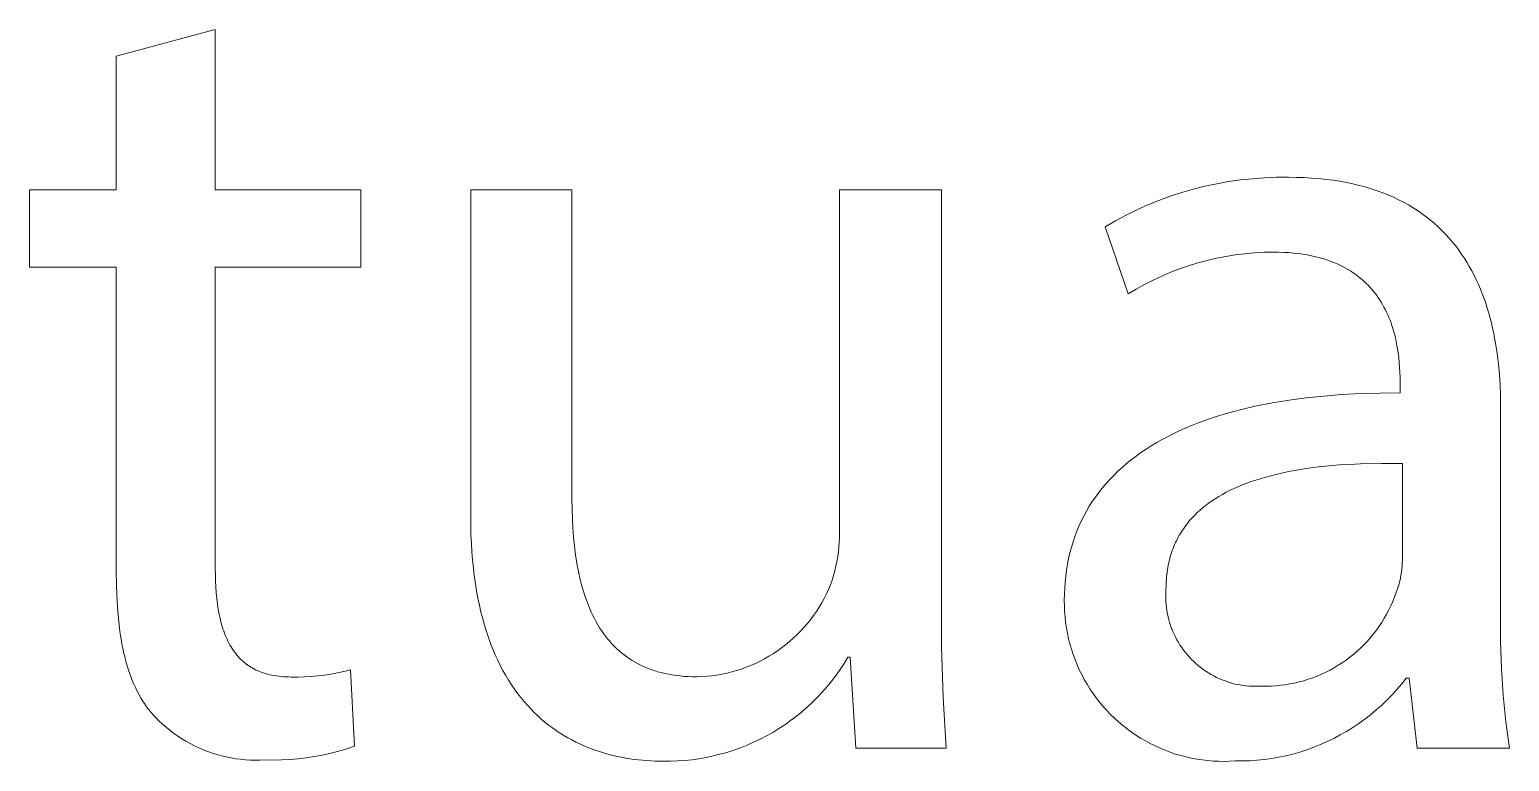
# Model space of a CAD drawing. Header units: millimetres. Extents: x 0 to 3480, y 0 to 2432.
# Drawn here: x 3143.72 to 3188.42, y 57.92 to 80.02 of the extents above; entities that cross this region are included whole.
import ezdxf

# ---------------------------------------------------------------- set-up
doc = ezdxf.new("R2010")
doc.units = ezdxf.units.MM
doc.header["$MEASUREMENT"] = 0
doc.layers.add('Domyślny', color=7, linetype='Continuous', true_color=0x000000)

msp = doc.modelspace()

# ---------------------------------------------------------------- linework, layer by layer
at = {"layer": 'Domyślny', "color": 18, "lineweight": 15, "true_color": 0x000000}
for p, q in [((3146.338, 79.218), (3149.328, 80.018)), ((3149.328, 80.018), (3149.328, 75.174)), ((3146.338, 75.174), (3146.338, 79.218)), ((3180.653, 75.516), (3181.015, 75.543)), ((3181.015, 75.543), (3181.378, 75.557)), ((3181.378, 75.557), (3181.742, 75.558)), ((3181.742, 75.558), (3181.98, 75.556)), ((3181.98, 75.556), (3182.213, 75.548)), ((3182.213, 75.548), (3182.44, 75.535)), ((3143.718, 72.844), (3143.718, 75.174)), ((3143.718, 75.174), (3146.338, 75.174)), ((3149.328, 75.174), (3153.72, 75.174)), ((3153.72, 75.174), (3153.72, 72.844)), ((3157.042, 65.305), (3157.042, 75.179)), ((3157.042, 75.179), (3160.101, 75.179)), ((3160.101, 75.179), (3160.101, 65.838)), ((3168.179, 64.83), (3168.179, 75.179)), ((3168.179, 75.179), (3171.262, 75.179)), ((3171.262, 75.179), (3171.262, 62.906)), ((3178.173, 74.984), (3178.518, 75.096)), ((3178.518, 75.096), (3178.867, 75.197)), ((3178.867, 75.197), (3179.22, 75.286)), ((3179.22, 75.286), (3179.575, 75.362)), ((3179.575, 75.362), (3179.932, 75.426)), ((3179.932, 75.426), (3180.292, 75.477)), ((3180.292, 75.477), (3180.653, 75.516)), ((3182.44, 75.535), (3182.662, 75.518)), ((3182.662, 75.518), (3182.878, 75.496)), ((3182.878, 75.496), (3183.089, 75.468)), ((3183.089, 75.468), (3183.294, 75.437)), ((3183.294, 75.437), (3183.494, 75.4)), ((3183.494, 75.4), (3183.689, 75.359)), ((3183.689, 75.359), (3183.879, 75.314)), ((3183.879, 75.314), (3184.064, 75.265)), ((3184.064, 75.265), (3184.244, 75.211)), ((3184.244, 75.211), (3184.419, 75.153)), ((3184.419, 75.153), (3184.589, 75.091)), ((3177.163, 74.575), (3177.495, 74.723)), ((3177.495, 74.723), (3177.832, 74.859)), ((3177.832, 74.859), (3178.173, 74.984)), ((3184.589, 75.091), (3184.754, 75.025)), ((3184.754, 75.025), (3184.914, 74.955)), ((3184.914, 74.955), (3185.069, 74.881)), ((3185.069, 74.881), (3185.22, 74.804)), ((3185.22, 74.804), (3185.366, 74.723)), ((3185.366, 74.723), (3185.508, 74.638)), ((3176.202, 74.063), (3176.516, 74.245)), ((3176.516, 74.245), (3176.837, 74.415)), ((3176.837, 74.415), (3177.163, 74.575)), ((3185.508, 74.638), (3185.645, 74.55)), ((3185.645, 74.55), (3185.778, 74.458)), ((3185.778, 74.458), (3185.907, 74.363)), ((3185.907, 74.363), (3186.031, 74.265)), ((3186.031, 74.265), (3186.151, 74.164)), ((3176.897, 72.035), (3176.202, 74.063)), ((3186.151, 74.164), (3186.266, 74.059)), ((3186.266, 74.059), (3186.378, 73.952)), ((3186.378, 73.952), (3186.485, 73.842)), ((3186.485, 73.842), (3186.589, 73.729)), ((3186.589, 73.729), (3186.688, 73.613)), ((3186.688, 73.613), (3186.784, 73.495)), ((3186.784, 73.495), (3186.876, 73.374)), ((3186.876, 73.374), (3186.964, 73.25)), ((3178.729, 72.886), (3178.456, 72.792)), ((3179.006, 72.971), (3178.729, 72.886)), ((3179.285, 73.046), (3179.006, 72.971)), ((3179.567, 73.112), (3179.285, 73.046)), ((3179.851, 73.168), (3179.567, 73.112)), ((3180.136, 73.213), (3179.851, 73.168)), ((3180.423, 73.25), (3180.136, 73.213)), ((3180.712, 73.276), (3180.423, 73.25)), ((3181, 73.292), (3180.712, 73.276)), ((3181.29, 73.298), (3181, 73.292)), ((3181.449, 73.297), (3181.29, 73.298)), ((3181.603, 73.291), (3181.449, 73.297)), ((3181.754, 73.282), (3181.603, 73.291)), ((3181.9, 73.27), (3181.754, 73.282)), ((3182.042, 73.254), (3181.9, 73.27)), ((3182.179, 73.235), (3182.042, 73.254)), ((3182.313, 73.213), (3182.179, 73.235)), ((3182.442, 73.188), (3182.313, 73.213)), ((3182.568, 73.159), (3182.442, 73.188)), ((3182.689, 73.128), (3182.568, 73.159)), ((3182.807, 73.094), (3182.689, 73.128)), ((3182.921, 73.057), (3182.807, 73.094)), ((3183.031, 73.018), (3182.921, 73.057)), ((3183.137, 72.975), (3183.031, 73.018)), ((3183.24, 72.931), (3183.137, 72.975)), ((3183.339, 72.884), (3183.24, 72.931)), ((3183.435, 72.834), (3183.339, 72.884)), ((3186.964, 73.25), (3187.048, 73.124)), ((3187.048, 73.124), (3187.129, 72.996)), ((3187.129, 72.996), (3187.206, 72.866)), ((3187.206, 72.866), (3187.279, 72.733)), ((3146.338, 72.844), (3143.718, 72.844)), ((3146.338, 63.642), (3146.338, 72.844)), ((3153.72, 72.844), (3149.328, 72.844)), ((3149.328, 72.844), (3149.328, 63.746)), ((3177.657, 72.454), (3177.399, 72.323)), ((3177.919, 72.576), (3177.657, 72.454)), ((3178.186, 72.689), (3177.919, 72.576)), ((3178.456, 72.792), (3178.186, 72.689)), ((3183.527, 72.782), (3183.435, 72.834)), ((3183.616, 72.729), (3183.527, 72.782)), ((3183.702, 72.673), (3183.616, 72.729)), ((3183.784, 72.615), (3183.702, 72.673)), ((3183.863, 72.555), (3183.784, 72.615)), ((3183.939, 72.493), (3183.863, 72.555)), ((3184.012, 72.429), (3183.939, 72.493)), ((3184.082, 72.364), (3184.012, 72.429)), ((3187.279, 72.733), (3187.35, 72.599)), ((3187.35, 72.599), (3187.416, 72.462)), ((3187.416, 72.462), (3187.48, 72.324)), ((3177.145, 72.183), (3176.897, 72.035)), ((3177.399, 72.323), (3177.145, 72.183)), ((3184.149, 72.297), (3184.082, 72.364)), ((3184.213, 72.229), (3184.149, 72.297)), ((3184.275, 72.159), (3184.213, 72.229)), ((3184.333, 72.088), (3184.275, 72.159)), ((3184.389, 72.015), (3184.333, 72.088)), ((3184.442, 71.942), (3184.389, 72.015)), ((3187.48, 72.324), (3187.54, 72.183)), ((3187.54, 72.183), (3187.596, 72.041)), ((3187.596, 72.041), (3187.65, 71.898)), ((3184.493, 71.867), (3184.442, 71.942)), ((3184.541, 71.791), (3184.493, 71.867)), ((3184.586, 71.715), (3184.541, 71.791)), ((3184.629, 71.637), (3184.586, 71.715)), ((3184.67, 71.559), (3184.629, 71.637)), ((3184.709, 71.48), (3184.67, 71.559)), ((3187.65, 71.898), (3187.701, 71.753)), ((3187.701, 71.753), (3187.748, 71.606)), ((3187.748, 71.606), (3187.793, 71.458)), ((3184.745, 71.4), (3184.709, 71.48)), ((3184.779, 71.32), (3184.745, 71.4)), ((3184.812, 71.24), (3184.779, 71.32)), ((3184.842, 71.159), (3184.812, 71.24)), ((3184.87, 71.078), (3184.842, 71.159)), ((3184.896, 70.996), (3184.87, 71.078)), ((3187.793, 71.458), (3187.834, 71.308)), ((3187.834, 71.308), (3187.873, 71.158)), ((3187.873, 71.158), (3187.909, 71.006)), ((3184.92, 70.915), (3184.896, 70.996)), ((3184.943, 70.833), (3184.92, 70.915)), ((3184.964, 70.752), (3184.943, 70.833)), ((3184.983, 70.671), (3184.964, 70.752)), ((3185.001, 70.59), (3184.983, 70.671)), ((3187.909, 71.006), (3187.942, 70.853)), ((3187.942, 70.853), (3187.972, 70.7)), ((3187.972, 70.7), (3188, 70.545)), ((3185.031, 70.429), (3185.001, 70.59)), ((3185.056, 70.27), (3185.031, 70.429)), ((3185.076, 70.113), (3185.056, 70.27)), ((3188, 70.545), (3188.048, 70.233)), ((3188.048, 70.233), (3188.086, 69.919)), ((3185.091, 69.96), (3185.076, 70.113)), ((3185.102, 69.81), (3185.091, 69.96)), ((3185.109, 69.666), (3185.102, 69.81)), ((3188.086, 69.919), (3188.115, 69.603)), ((3185.113, 69.526), (3185.109, 69.666)), ((3185.114, 69.393), (3185.113, 69.526)), ((3185.114, 69.045), (3185.114, 69.393)), ((3188.115, 69.603), (3188.135, 69.286)), ((3188.135, 69.286), (3188.147, 68.968)), ((3181.76, 68.828), (3182.275, 68.897)), ((3182.275, 68.897), (3182.808, 68.952)), ((3182.808, 68.952), (3183.359, 68.995)), ((3183.359, 68.995), (3183.927, 69.025)), ((3183.927, 69.025), (3184.512, 69.042)), ((3184.512, 69.042), (3185.114, 69.045)), ((3188.147, 68.968), (3188.151, 68.651)), ((3179.661, 68.361), (3179.876, 68.426)), ((3179.876, 68.426), (3180.096, 68.487)), ((3180.096, 68.487), (3180.32, 68.545)), ((3180.32, 68.545), (3180.782, 68.652)), ((3180.782, 68.652), (3181.262, 68.746)), ((3181.262, 68.746), (3181.76, 68.828)), ((3188.151, 68.651), (3188.151, 62.346)), ((3178.467, 67.909), (3178.655, 67.992)), ((3178.655, 67.992), (3178.847, 68.072)), ((3178.847, 68.072), (3179.043, 68.149)), ((3179.043, 68.149), (3179.244, 68.223)), ((3179.244, 68.223), (3179.45, 68.293)), ((3179.45, 68.293), (3179.661, 68.361)), ((3177.601, 67.449), (3177.765, 67.547)), ((3177.765, 67.547), (3177.933, 67.642)), ((3177.933, 67.642), (3178.107, 67.734)), ((3178.107, 67.734), (3178.285, 67.823)), ((3178.285, 67.823), (3178.467, 67.909)), ((3176.994, 67.026), (3177.139, 67.136)), ((3177.139, 67.136), (3177.288, 67.243)), ((3177.288, 67.243), (3177.442, 67.347)), ((3177.442, 67.347), (3177.601, 67.449)), ((3176.464, 66.556), (3176.59, 66.678)), ((3176.59, 66.678), (3176.72, 66.797)), ((3176.72, 66.797), (3176.854, 66.913)), ((3176.854, 66.913), (3176.994, 67.026)), ((3181.453, 66.606), (3181.167, 66.535)), ((3181.745, 66.668), (3181.453, 66.606)), ((3182.044, 66.723), (3181.745, 66.668)), ((3182.347, 66.77), (3182.044, 66.723)), ((3182.655, 66.809), (3182.347, 66.77)), ((3182.967, 66.842), (3182.655, 66.809)), ((3183.281, 66.869), (3182.967, 66.842)), ((3183.598, 66.889), (3183.281, 66.869)), ((3183.915, 66.904), (3183.598, 66.889)), ((3184.552, 66.917), (3183.915, 66.904)), ((3185.184, 66.912), (3184.552, 66.917)), ((3185.184, 63.992), (3185.184, 66.912)), ((3176.013, 66.039), (3176.119, 66.172)), ((3176.119, 66.172), (3176.229, 66.303)), ((3176.229, 66.303), (3176.344, 66.431)), ((3176.344, 66.431), (3176.464, 66.556)), ((3180.107, 66.162), (3179.985, 66.104)), ((3180.231, 66.217), (3180.107, 66.162)), ((3180.358, 66.269), (3180.231, 66.217)), ((3180.487, 66.319), (3180.358, 66.269)), ((3180.619, 66.367), (3180.487, 66.319)), ((3180.753, 66.412), (3180.619, 66.367)), ((3180.889, 66.456), (3180.753, 66.412)), ((3181.027, 66.496), (3180.889, 66.456)), ((3181.167, 66.535), (3181.027, 66.496)), ((3160.101, 65.838), (3160.104, 65.541)), ((3175.727, 65.621), (3175.818, 65.763)), ((3175.818, 65.763), (3175.913, 65.902)), ((3175.913, 65.902), (3176.013, 66.039)), ((3179.42, 65.776), (3179.316, 65.703)), ((3179.527, 65.847), (3179.42, 65.776)), ((3179.637, 65.916), (3179.527, 65.847)), ((3179.75, 65.981), (3179.637, 65.916)), ((3179.866, 66.044), (3179.75, 65.981)), ((3179.985, 66.104), (3179.866, 66.044)), ((3157.051, 64.764), (3157.042, 65.305)), ((3160.104, 65.541), (3160.113, 65.251)), ((3175.486, 65.177), (3175.561, 65.328)), ((3175.561, 65.328), (3175.642, 65.476)), ((3175.642, 65.476), (3175.727, 65.621)), ((3178.85, 65.29), (3178.808, 65.244)), ((3178.892, 65.334), (3178.85, 65.29)), ((3178.936, 65.378), (3178.892, 65.334)), ((3178.98, 65.422), (3178.936, 65.378)), ((3179.026, 65.464), (3178.98, 65.422)), ((3179.072, 65.506), (3179.026, 65.464)), ((3179.119, 65.546), (3179.072, 65.506)), ((3179.167, 65.587), (3179.119, 65.546)), ((3179.216, 65.626), (3179.167, 65.587)), ((3179.316, 65.703), (3179.216, 65.626)), ((3160.113, 65.251), (3160.128, 64.967)), ((3160.128, 64.967), (3160.149, 64.689)), ((3168.179, 64.684), (3168.179, 64.83)), ((3175.291, 64.708), (3175.351, 64.867)), ((3175.351, 64.867), (3175.416, 65.024)), ((3175.416, 65.024), (3175.486, 65.177)), ((3178.511, 64.852), (3178.478, 64.8)), ((3178.544, 64.904), (3178.511, 64.852)), ((3178.579, 64.955), (3178.544, 64.904)), ((3178.615, 65.005), (3178.579, 64.955)), ((3178.651, 65.055), (3178.615, 65.005)), ((3178.689, 65.103), (3178.651, 65.055)), ((3178.728, 65.151), (3178.689, 65.103)), ((3178.767, 65.198), (3178.728, 65.151)), ((3178.808, 65.244), (3178.767, 65.198)), ((3157.062, 64.503), (3157.051, 64.764)), ((3157.078, 64.248), (3157.062, 64.503)), ((3160.149, 64.689), (3160.176, 64.419)), ((3160.176, 64.419), (3160.21, 64.155)), ((3168.148, 64.247), (3168.163, 64.392)), ((3168.163, 64.392), (3168.173, 64.538)), ((3168.173, 64.538), (3168.179, 64.684)), ((3175.142, 64.214), (3175.186, 64.381)), ((3175.186, 64.381), (3175.236, 64.546)), ((3175.236, 64.546), (3175.291, 64.708)), ((3178.281, 64.408), (3178.258, 64.348)), ((3178.306, 64.466), (3178.281, 64.408)), ((3178.332, 64.524), (3178.306, 64.466)), ((3178.359, 64.581), (3178.332, 64.524)), ((3178.387, 64.637), (3178.359, 64.581)), ((3178.416, 64.692), (3178.387, 64.637)), ((3178.447, 64.746), (3178.416, 64.692)), ((3178.478, 64.8), (3178.447, 64.746)), ((3157.098, 64), (3157.078, 64.248)), ((3157.122, 63.757), (3157.098, 64)), ((3160.21, 64.155), (3160.25, 63.899)), ((3168.075, 63.815), (3168.104, 63.958)), ((3168.104, 63.958), (3168.128, 64.102)), ((3168.128, 64.102), (3168.148, 64.247)), ((3175.068, 63.87), (3175.102, 64.044)), ((3175.102, 64.044), (3175.142, 64.214)), ((3178.141, 63.973), (3178.126, 63.907)), ((3178.157, 64.038), (3178.141, 63.973)), ((3178.175, 64.102), (3178.157, 64.038)), ((3178.194, 64.165), (3178.175, 64.102)), ((3178.214, 64.227), (3178.194, 64.165)), ((3178.235, 64.288), (3178.214, 64.227)), ((3178.258, 64.348), (3178.235, 64.288)), ((3185.181, 63.901), (3185.184, 63.992)), ((3146.341, 63.276), (3146.338, 63.642)), ((3149.328, 63.746), (3149.33, 63.553)), ((3149.33, 63.553), (3149.335, 63.366)), ((3157.151, 63.521), (3157.122, 63.757)), ((3157.183, 63.291), (3157.151, 63.521)), ((3160.25, 63.899), (3160.297, 63.65)), ((3160.297, 63.65), (3160.351, 63.409)), ((3167.96, 63.392), (3168.003, 63.532)), ((3168.003, 63.532), (3168.041, 63.673)), ((3168.041, 63.673), (3168.075, 63.815)), ((3174.997, 63.335), (3175.016, 63.516)), ((3175.016, 63.516), (3175.039, 63.695)), ((3175.039, 63.695), (3175.068, 63.87)), ((3178.062, 63.494), (3178.055, 63.421)), ((3178.069, 63.565), (3178.062, 63.494)), ((3178.078, 63.635), (3178.069, 63.565)), ((3178.088, 63.705), (3178.078, 63.635)), ((3178.099, 63.773), (3178.088, 63.705)), ((3178.112, 63.841), (3178.099, 63.773)), ((3178.126, 63.907), (3178.112, 63.841)), ((3185.125, 63.453), (3185.142, 63.542)), ((3185.142, 63.542), (3185.156, 63.631)), ((3185.156, 63.631), (3185.167, 63.721)), ((3185.167, 63.721), (3185.176, 63.811)), ((3185.176, 63.811), (3185.181, 63.901)), ((3146.353, 62.921), (3146.341, 63.276)), ((3149.335, 63.366), (3149.344, 63.183)), ((3149.344, 63.183), (3149.357, 63.006)), ((3157.22, 63.067), (3157.183, 63.291)), ((3157.26, 62.848), (3157.22, 63.067)), ((3160.351, 63.409), (3160.381, 63.292)), ((3160.381, 63.292), (3160.413, 63.176)), ((3160.413, 63.176), (3160.446, 63.063)), ((3160.446, 63.063), (3160.481, 62.951)), ((3167.788, 62.974), (3167.853, 63.113)), ((3167.853, 63.113), (3167.913, 63.254)), ((3167.913, 63.254), (3167.96, 63.392)), ((3174.976, 62.964), (3174.984, 63.151)), ((3174.984, 63.151), (3174.997, 63.335)), ((3178.038, 63.03), (3178.036, 62.936)), ((3178.044, 63.123), (3178.038, 63.03)), ((3178.045, 63.199), (3178.044, 63.123)), ((3178.047, 63.274), (3178.045, 63.199)), ((3178.051, 63.348), (3178.047, 63.274)), ((3178.055, 63.421), (3178.051, 63.348)), ((3184.998, 63.018), (3185.029, 63.104)), ((3185.029, 63.104), (3185.057, 63.19)), ((3185.057, 63.19), (3185.083, 63.277)), ((3185.083, 63.277), (3185.105, 63.364)), ((3185.105, 63.364), (3185.125, 63.453)), ((3146.372, 62.578), (3146.353, 62.921)), ((3149.357, 63.006), (3149.373, 62.835)), ((3149.373, 62.835), (3149.394, 62.669)), ((3149.394, 62.669), (3149.418, 62.508)), ((3157.304, 62.636), (3157.26, 62.848)), ((3157.352, 62.429), (3157.304, 62.636)), ((3160.481, 62.951), (3160.518, 62.842)), ((3160.518, 62.842), (3160.557, 62.735)), ((3160.557, 62.735), (3160.598, 62.629)), ((3160.598, 62.629), (3160.64, 62.527)), ((3167.567, 62.573), (3167.645, 62.704)), ((3167.645, 62.704), (3167.719, 62.838)), ((3167.719, 62.838), (3167.788, 62.974)), ((3171.262, 62.906), (3171.266, 61.375)), ((3174.973, 62.775), (3174.976, 62.964)), ((3174.974, 62.609), (3174.973, 62.775)), ((3174.981, 62.444), (3174.974, 62.609)), ((3178.036, 62.936), (3178.036, 62.843)), ((3178.036, 62.843), (3178.04, 62.75)), ((3178.04, 62.75), (3178.047, 62.657)), ((3178.047, 62.657), (3178.057, 62.564)), ((3184.776, 62.49), (3184.838, 62.62)), ((3184.838, 62.62), (3184.896, 62.751)), ((3184.896, 62.751), (3184.95, 62.884)), ((3184.95, 62.884), (3184.998, 63.018)), ((3146.4, 62.247), (3146.372, 62.578)), ((3146.437, 61.927), (3146.4, 62.247)), ((3149.418, 62.508), (3149.447, 62.354)), ((3149.447, 62.354), (3149.463, 62.278)), ((3149.463, 62.278), (3149.48, 62.205)), ((3149.48, 62.205), (3149.498, 62.132)), ((3149.498, 62.132), (3149.517, 62.061)), ((3157.404, 62.228), (3157.352, 62.429)), ((3157.459, 62.032), (3157.404, 62.228)), ((3160.64, 62.527), (3160.685, 62.426)), ((3160.685, 62.426), (3160.731, 62.327)), ((3160.731, 62.327), (3160.78, 62.231)), ((3160.78, 62.231), (3160.83, 62.137)), ((3160.83, 62.137), (3160.883, 62.045)), ((3167.209, 62.077), (3167.305, 62.197)), ((3167.305, 62.197), (3167.396, 62.319)), ((3167.396, 62.319), (3167.484, 62.445)), ((3167.484, 62.445), (3167.567, 62.573)), ((3174.994, 62.279), (3174.981, 62.444)), ((3175.012, 62.114), (3174.994, 62.279)), ((3178.057, 62.564), (3178.07, 62.471)), ((3178.07, 62.471), (3178.086, 62.379)), ((3178.086, 62.379), (3178.106, 62.288)), ((3178.106, 62.288), (3178.128, 62.198)), ((3178.128, 62.198), (3178.154, 62.108)), ((3184.563, 62.117), (3184.638, 62.239)), ((3184.638, 62.239), (3184.709, 62.364)), ((3184.709, 62.364), (3184.776, 62.49)), ((3188.151, 62.346), (3188.152, 61.537)), ((3146.458, 61.772), (3146.437, 61.927)), ((3146.483, 61.62), (3146.458, 61.772)), ((3149.517, 62.061), (3149.537, 61.992)), ((3149.537, 61.992), (3149.559, 61.923)), ((3149.559, 61.923), (3149.581, 61.857)), ((3149.581, 61.857), (3149.605, 61.792)), ((3149.605, 61.792), (3149.629, 61.728)), ((3149.629, 61.728), (3149.655, 61.666)), ((3157.517, 61.842), (3157.459, 62.032)), ((3157.579, 61.658), (3157.517, 61.842)), ((3160.883, 62.045), (3160.937, 61.956)), ((3160.937, 61.956), (3160.994, 61.869)), ((3160.994, 61.869), (3161.053, 61.784)), ((3161.053, 61.784), (3161.113, 61.701)), ((3161.113, 61.701), (3161.176, 61.622)), ((3166.787, 61.635), (3166.898, 61.74)), ((3166.898, 61.74), (3167.006, 61.849)), ((3167.006, 61.849), (3167.109, 61.961)), ((3167.109, 61.961), (3167.209, 62.077)), ((3175.036, 61.95), (3175.012, 62.114)), ((3175.065, 61.787), (3175.036, 61.95)), ((3175.1, 61.625), (3175.065, 61.787)), ((3178.154, 62.108), (3178.183, 62.019)), ((3178.183, 62.019), (3178.215, 61.931)), ((3178.215, 61.931), (3178.249, 61.845)), ((3178.249, 61.845), (3178.287, 61.759)), ((3178.287, 61.759), (3178.328, 61.675)), ((3184.222, 61.657), (3184.313, 61.768)), ((3184.313, 61.768), (3184.401, 61.881)), ((3184.401, 61.881), (3184.484, 61.998)), ((3184.484, 61.998), (3184.563, 62.117)), ((3146.509, 61.47), (3146.483, 61.62)), ((3146.538, 61.324), (3146.509, 61.47)), ((3146.569, 61.181), (3146.538, 61.324)), ((3149.655, 61.666), (3149.683, 61.605)), ((3149.683, 61.605), (3149.711, 61.546)), ((3149.711, 61.546), (3149.74, 61.488)), ((3149.74, 61.488), (3149.771, 61.432)), ((3149.771, 61.432), (3149.803, 61.377)), ((3149.803, 61.377), (3149.836, 61.324)), ((3149.836, 61.324), (3149.871, 61.272)), ((3149.871, 61.272), (3149.906, 61.222)), ((3157.644, 61.479), (3157.579, 61.658)), ((3157.713, 61.305), (3157.644, 61.479)), ((3157.784, 61.137), (3157.713, 61.305)), ((3161.176, 61.622), (3161.241, 61.544)), ((3161.241, 61.544), (3161.308, 61.469)), ((3161.308, 61.469), (3161.377, 61.397)), ((3161.377, 61.397), (3161.449, 61.327)), ((3161.449, 61.327), (3161.523, 61.259)), ((3161.523, 61.259), (3161.598, 61.194)), ((3166.181, 61.171), (3166.308, 61.255)), ((3166.308, 61.255), (3166.433, 61.344)), ((3166.433, 61.344), (3166.554, 61.437)), ((3166.554, 61.437), (3166.672, 61.534)), ((3166.672, 61.534), (3166.787, 61.635)), ((3171.266, 61.375), (3171.312, 59.845)), ((3175.141, 61.465), (3175.1, 61.625)), ((3175.187, 61.305), (3175.141, 61.465)), ((3175.239, 61.148), (3175.187, 61.305)), ((3178.328, 61.675), (3178.371, 61.593)), ((3178.371, 61.593), (3178.418, 61.512)), ((3178.418, 61.512), (3178.467, 61.432)), ((3178.467, 61.432), (3178.519, 61.355)), ((3178.519, 61.355), (3178.573, 61.279)), ((3178.573, 61.279), (3178.63, 61.205)), ((3183.713, 61.155), (3183.821, 61.248)), ((3183.821, 61.248), (3183.927, 61.345)), ((3183.927, 61.345), (3184.029, 61.446)), ((3184.029, 61.446), (3184.127, 61.55)), ((3184.127, 61.55), (3184.222, 61.657)), ((3188.152, 61.537), (3188.179, 60.728)), ((3146.603, 61.041), (3146.569, 61.181)), ((3146.639, 60.905), (3146.603, 61.041)), ((3146.678, 60.771), (3146.639, 60.905)), ((3149.906, 61.222), (3149.943, 61.174)), ((3149.943, 61.174), (3149.982, 61.127)), ((3149.982, 61.127), (3150.021, 61.081)), ((3150.021, 61.081), (3150.062, 61.037)), ((3150.062, 61.037), (3150.104, 60.995)), ((3150.104, 60.995), (3150.148, 60.954)), ((3150.148, 60.954), (3150.17, 60.934)), ((3150.17, 60.934), (3150.193, 60.915)), ((3150.193, 60.915), (3150.216, 60.896)), ((3150.216, 60.896), (3150.239, 60.877)), ((3150.239, 60.877), (3150.262, 60.859)), ((3150.262, 60.859), (3150.286, 60.841)), ((3150.286, 60.841), (3150.311, 60.824)), ((3150.311, 60.824), (3150.335, 60.807)), ((3150.335, 60.807), (3150.36, 60.79)), ((3150.36, 60.79), (3150.386, 60.774)), ((3157.859, 60.974), (3157.784, 61.137)), ((3157.936, 60.816), (3157.859, 60.974)), ((3158.017, 60.663), (3157.936, 60.816)), ((3161.598, 61.194), (3161.676, 61.132)), ((3161.676, 61.132), (3161.757, 61.072)), ((3161.757, 61.072), (3161.839, 61.015)), ((3161.839, 61.015), (3161.924, 60.961)), ((3161.924, 60.961), (3162.012, 60.91)), ((3162.012, 60.91), (3162.101, 60.861)), ((3162.101, 60.861), (3162.193, 60.815)), ((3162.193, 60.815), (3162.287, 60.771)), ((3165.362, 60.76), (3165.504, 60.817)), ((3165.504, 60.817), (3165.644, 60.878)), ((3165.644, 60.878), (3165.782, 60.944)), ((3165.782, 60.944), (3165.918, 61.015)), ((3165.918, 61.015), (3166.051, 61.091)), ((3166.051, 61.091), (3166.181, 61.171)), ((3168.322, 60.879), (3168.203, 60.698)), ((3168.434, 61.063), (3168.322, 60.879)), ((3168.504, 61.063), (3168.434, 61.063)), ((3168.678, 58.316), (3168.504, 61.063)), ((3175.296, 60.992), (3175.239, 61.148)), ((3175.358, 60.839), (3175.296, 60.992)), ((3175.426, 60.688), (3175.358, 60.839)), ((3178.63, 61.205), (3178.69, 61.133)), ((3178.69, 61.133), (3178.752, 61.063)), ((3178.752, 61.063), (3178.816, 60.996)), ((3178.816, 60.996), (3178.883, 60.93)), ((3178.883, 60.93), (3178.951, 60.867)), ((3178.951, 60.867), (3179.022, 60.807)), ((3179.022, 60.807), (3179.095, 60.749)), ((3183.125, 60.746), (3183.248, 60.82)), ((3183.248, 60.82), (3183.369, 60.897)), ((3183.369, 60.897), (3183.486, 60.979)), ((3183.486, 60.979), (3183.601, 61.065)), ((3183.601, 61.065), (3183.713, 61.155)), ((3146.72, 60.641), (3146.678, 60.771)), ((3146.764, 60.514), (3146.72, 60.641)), ((3146.811, 60.39), (3146.764, 60.514)), ((3146.86, 60.27), (3146.811, 60.39)), ((3150.386, 60.774), (3150.411, 60.758)), ((3150.411, 60.758), (3150.437, 60.743)), ((3150.437, 60.743), (3150.491, 60.713)), ((3150.491, 60.713), (3150.545, 60.685)), ((3150.545, 60.685), (3150.601, 60.659)), ((3150.601, 60.659), (3150.659, 60.635)), ((3150.659, 60.635), (3150.718, 60.612)), ((3150.718, 60.612), (3150.778, 60.59)), ((3150.778, 60.59), (3150.84, 60.571)), ((3150.84, 60.571), (3150.903, 60.553)), ((3150.903, 60.553), (3150.968, 60.536)), ((3150.968, 60.536), (3151.035, 60.522)), ((3151.035, 60.522), (3151.103, 60.509)), ((3151.103, 60.509), (3151.172, 60.498)), ((3151.172, 60.498), (3151.243, 60.488)), ((3151.243, 60.488), (3151.316, 60.48)), ((3151.316, 60.48), (3151.39, 60.474)), ((3151.39, 60.474), (3151.466, 60.47)), ((3151.466, 60.47), (3151.543, 60.467)), ((3151.543, 60.467), (3151.623, 60.466)), ((3151.623, 60.466), (3151.823, 60.466)), ((3151.823, 60.466), (3152.023, 60.471)), ((3152.023, 60.471), (3152.224, 60.483)), ((3152.224, 60.483), (3152.423, 60.501)), ((3152.423, 60.501), (3152.622, 60.526)), ((3152.622, 60.526), (3152.82, 60.557)), ((3152.82, 60.557), (3153.017, 60.594)), ((3153.017, 60.594), (3153.213, 60.637)), ((3153.213, 60.637), (3153.407, 60.687)), ((3153.407, 60.687), (3153.535, 58.38)), ((3158.1, 60.515), (3158.017, 60.663)), ((3158.186, 60.372), (3158.1, 60.515)), ((3158.274, 60.234), (3158.186, 60.372)), ((3162.287, 60.771), (3162.384, 60.731)), ((3162.384, 60.731), (3162.483, 60.693)), ((3162.483, 60.693), (3162.585, 60.658)), ((3162.585, 60.658), (3162.689, 60.627)), ((3162.689, 60.627), (3162.795, 60.598)), ((3162.795, 60.598), (3162.904, 60.572)), ((3162.904, 60.572), (3163.016, 60.548)), ((3163.016, 60.548), (3163.13, 60.528)), ((3163.13, 60.528), (3163.246, 60.511)), ((3163.246, 60.511), (3163.365, 60.497)), ((3163.365, 60.497), (3163.487, 60.486)), ((3163.487, 60.486), (3163.612, 60.478)), ((3163.612, 60.478), (3163.738, 60.474)), ((3163.738, 60.474), (3163.868, 60.472)), ((3163.868, 60.472), (3164.021, 60.478)), ((3164.021, 60.478), (3164.173, 60.488)), ((3164.173, 60.488), (3164.326, 60.504)), ((3164.326, 60.504), (3164.477, 60.525)), ((3164.477, 60.525), (3164.628, 60.552)), ((3164.628, 60.552), (3164.777, 60.583)), ((3164.777, 60.583), (3164.926, 60.62)), ((3164.926, 60.62), (3165.073, 60.662)), ((3165.073, 60.662), (3165.218, 60.708)), ((3165.218, 60.708), (3165.362, 60.76)), ((3167.947, 60.349), (3167.811, 60.181)), ((3168.078, 60.521), (3167.947, 60.349)), ((3168.203, 60.698), (3168.078, 60.521)), ((3175.499, 60.539), (3175.426, 60.688)), ((3175.576, 60.393), (3175.499, 60.539)), ((3175.659, 60.249), (3175.576, 60.393)), ((3179.095, 60.749), (3179.17, 60.693)), ((3179.17, 60.693), (3179.247, 60.64)), ((3179.247, 60.64), (3179.326, 60.589)), ((3179.326, 60.589), (3179.406, 60.542)), ((3179.406, 60.542), (3179.488, 60.497)), ((3179.488, 60.497), (3179.571, 60.455)), ((3179.571, 60.455), (3179.656, 60.416)), ((3179.656, 60.416), (3179.742, 60.38)), ((3179.742, 60.38), (3179.829, 60.346)), ((3179.829, 60.346), (3179.917, 60.316)), ((3182.066, 60.317), (3182.204, 60.355)), ((3182.204, 60.355), (3182.341, 60.397)), ((3182.341, 60.397), (3182.477, 60.444)), ((3182.477, 60.444), (3182.61, 60.495)), ((3182.61, 60.495), (3182.742, 60.551)), ((3182.742, 60.551), (3182.872, 60.612)), ((3182.872, 60.612), (3183, 60.677)), ((3183, 60.677), (3183.125, 60.746)), ((3185.3, 60.434), (3185.163, 60.26)), ((3185.392, 60.434), (3185.3, 60.434)), ((3185.636, 58.313), (3185.392, 60.434)), ((3188.179, 60.728), (3188.232, 59.921)), ((3146.913, 60.152), (3146.86, 60.27)), ((3146.968, 60.038), (3146.913, 60.152)), ((3147.027, 59.928), (3146.968, 60.038)), ((3147.088, 59.821), (3147.027, 59.928)), ((3158.365, 60.1), (3158.274, 60.234)), ((3158.459, 59.972), (3158.365, 60.1)), ((3158.555, 59.848), (3158.459, 59.972)), ((3167.668, 60.018), (3167.521, 59.86)), ((3167.811, 60.181), (3167.668, 60.018)), ((3175.747, 60.109), (3175.659, 60.249)), ((3175.84, 59.971), (3175.747, 60.109)), ((3175.937, 59.837), (3175.84, 59.971)), ((3179.917, 60.316), (3180.007, 60.289)), ((3180.007, 60.289), (3180.097, 60.265)), ((3180.097, 60.265), (3180.188, 60.244)), ((3180.188, 60.244), (3180.279, 60.226)), ((3180.279, 60.226), (3180.372, 60.211)), ((3180.372, 60.211), (3180.464, 60.2)), ((3180.464, 60.2), (3180.557, 60.192)), ((3180.557, 60.192), (3180.65, 60.187)), ((3180.65, 60.187), (3180.744, 60.185)), ((3180.744, 60.185), (3180.837, 60.186)), ((3180.837, 60.186), (3180.93, 60.191)), ((3180.93, 60.191), (3181.074, 60.189)), ((3181.074, 60.189), (3181.217, 60.193)), ((3181.217, 60.193), (3181.36, 60.201)), ((3181.36, 60.201), (3181.502, 60.215)), ((3181.502, 60.215), (3181.645, 60.233)), ((3181.645, 60.233), (3181.786, 60.256)), ((3181.786, 60.256), (3181.927, 60.284)), ((3181.927, 60.284), (3182.066, 60.317)), ((3184.872, 59.928), (3184.719, 59.77)), ((3185.021, 60.092), (3184.872, 59.928)), ((3185.163, 60.26), (3185.021, 60.092)), ((3188.232, 59.921), (3188.312, 59.115)), ((3147.12, 59.768), (3147.088, 59.821)), ((3147.152, 59.717), (3147.12, 59.768)), ((3147.185, 59.666), (3147.152, 59.717)), ((3147.219, 59.616), (3147.185, 59.666)), ((3147.254, 59.568), (3147.219, 59.616)), ((3147.29, 59.519), (3147.254, 59.568)), ((3147.326, 59.472), (3147.29, 59.519)), ((3147.363, 59.426), (3147.326, 59.472)), ((3158.653, 59.728), (3158.555, 59.848)), ((3158.753, 59.613), (3158.653, 59.728)), ((3158.855, 59.503), (3158.753, 59.613)), ((3158.96, 59.397), (3158.855, 59.503)), ((3167.21, 59.56), (3167.047, 59.418)), ((3167.368, 59.708), (3167.21, 59.56)), ((3167.521, 59.86), (3167.368, 59.708)), ((3171.312, 59.845), (3171.401, 58.316)), ((3176.039, 59.706), (3175.937, 59.837)), ((3176.145, 59.579), (3176.039, 59.706)), ((3176.255, 59.456), (3176.145, 59.579)), ((3176.37, 59.336), (3176.255, 59.456)), ((3184.395, 59.47), (3184.225, 59.328)), ((3184.559, 59.617), (3184.395, 59.47)), ((3184.719, 59.77), (3184.559, 59.617)), ((3147.401, 59.381), (3147.363, 59.426)), ((3147.44, 59.336), (3147.401, 59.381)), ((3147.479, 59.292), (3147.44, 59.336)), ((3147.52, 59.249), (3147.479, 59.292)), ((3147.623, 59.146), (3147.52, 59.249)), ((3147.73, 59.046), (3147.623, 59.146)), ((3147.84, 58.95), (3147.73, 59.046)), ((3159.066, 59.296), (3158.96, 59.397)), ((3159.174, 59.198), (3159.066, 59.296)), ((3159.284, 59.105), (3159.174, 59.198)), ((3159.396, 59.016), (3159.284, 59.105)), ((3159.509, 58.931), (3159.396, 59.016)), ((3166.53, 59.026), (3166.349, 58.907)), ((3166.707, 59.151), (3166.53, 59.026)), ((3166.879, 59.281), (3166.707, 59.151)), ((3167.047, 59.418), (3166.879, 59.281)), ((3176.489, 59.221), (3176.37, 59.336)), ((3176.611, 59.11), (3176.489, 59.221)), ((3176.738, 59.003), (3176.611, 59.11)), ((3176.868, 58.9), (3176.738, 59.003)), ((3183.872, 59.064), (3183.688, 58.941)), ((3184.051, 59.193), (3183.872, 59.064)), ((3184.225, 59.328), (3184.051, 59.193)), ((3188.312, 59.115), (3188.417, 58.313)), ((3147.954, 58.857), (3147.84, 58.95)), ((3148.07, 58.769), (3147.954, 58.857)), ((3148.19, 58.685), (3148.07, 58.769)), ((3148.312, 58.604), (3148.19, 58.685)), ((3148.437, 58.529), (3148.312, 58.604)), ((3159.624, 58.85), (3159.509, 58.931)), ((3159.74, 58.773), (3159.624, 58.85)), ((3159.858, 58.7), (3159.74, 58.773)), ((3159.977, 58.63), (3159.858, 58.7)), ((3160.096, 58.565), (3159.977, 58.63)), ((3160.217, 58.503), (3160.096, 58.565)), ((3165.784, 58.589), (3165.589, 58.496)), ((3165.976, 58.688), (3165.784, 58.589)), ((3166.165, 58.795), (3165.976, 58.688)), ((3166.349, 58.907), (3166.165, 58.795)), ((3177.001, 58.802), (3176.868, 58.9)), ((3177.138, 58.709), (3177.001, 58.802)), ((3177.278, 58.62), (3177.138, 58.709)), ((3177.421, 58.536), (3177.278, 58.62)), ((3183.114, 58.611), (3182.915, 58.515)), ((3183.309, 58.715), (3183.114, 58.611)), ((3183.501, 58.824), (3183.309, 58.715)), ((3183.688, 58.941), (3183.501, 58.824)), ((3148.565, 58.457), (3148.437, 58.529)), ((3148.695, 58.39), (3148.565, 58.457)), ((3148.827, 58.328), (3148.695, 58.39)), ((3148.962, 58.27), (3148.827, 58.328)), ((3149.098, 58.217), (3148.962, 58.27)), ((3149.236, 58.169), (3149.098, 58.217)), ((3149.376, 58.125), (3149.236, 58.169)), ((3149.517, 58.086), (3149.376, 58.125)), ((3152.569, 58.109), (3152.323, 58.062)), ((3152.814, 58.164), (3152.569, 58.109)), ((3153.057, 58.228), (3152.814, 58.164)), ((3153.297, 58.3), (3153.057, 58.228)), ((3153.535, 58.38), (3153.297, 58.3)), ((3160.34, 58.444), (3160.217, 58.503)), ((3160.462, 58.389), (3160.34, 58.444)), ((3160.586, 58.338), (3160.462, 58.389)), ((3160.711, 58.29), (3160.586, 58.338)), ((3160.836, 58.245), (3160.711, 58.29)), ((3160.962, 58.203), (3160.836, 58.245)), ((3161.088, 58.165), (3160.962, 58.203)), ((3161.215, 58.129), (3161.088, 58.165)), ((3161.342, 58.097), (3161.215, 58.129)), ((3164.572, 58.132), (3164.362, 58.081)), ((3164.78, 58.191), (3164.572, 58.132)), ((3164.986, 58.257), (3164.78, 58.191)), ((3165.19, 58.33), (3164.986, 58.257)), ((3165.391, 58.409), (3165.19, 58.33)), ((3165.589, 58.496), (3165.391, 58.409)), ((3171.401, 58.316), (3168.678, 58.316)), ((3177.567, 58.457), (3177.421, 58.536)), ((3177.715, 58.384), (3177.567, 58.457)), ((3177.866, 58.315), (3177.715, 58.384)), ((3178.019, 58.252), (3177.866, 58.315)), ((3178.174, 58.194), (3178.019, 58.252)), ((3178.331, 58.141), (3178.174, 58.194)), ((3178.49, 58.094), (3178.331, 58.141)), ((3181.878, 58.141), (3181.664, 58.088)), ((3182.091, 58.201), (3181.878, 58.141)), ((3182.301, 58.269), (3182.091, 58.201)), ((3182.509, 58.344), (3182.301, 58.269)), ((3182.714, 58.426), (3182.509, 58.344)), ((3182.915, 58.515), (3182.714, 58.426)), ((3188.417, 58.313), (3185.636, 58.313)), ((3149.659, 58.053), (3149.517, 58.086)), ((3149.803, 58.024), (3149.659, 58.053)), ((3149.947, 58), (3149.803, 58.024)), ((3150.092, 57.981), (3149.947, 58)), ((3150.238, 57.967), (3150.092, 57.981)), ((3150.384, 57.959), (3150.238, 57.967)), ((3150.53, 57.955), (3150.384, 57.959)), ((3150.677, 57.957), (3150.53, 57.955)), ((3150.823, 57.963), (3150.677, 57.957)), ((3151.074, 57.958), (3150.823, 57.963)), ((3151.325, 57.961), (3151.074, 57.958)), ((3151.575, 57.974), (3151.325, 57.961)), ((3151.825, 57.994), (3151.575, 57.974)), ((3152.075, 58.024), (3151.825, 57.994)), ((3152.323, 58.062), (3152.075, 58.024)), ((3161.469, 58.068), (3161.342, 58.097)), ((3161.596, 58.042), (3161.469, 58.068)), ((3161.724, 58.018), (3161.596, 58.042)), ((3161.851, 57.997), (3161.724, 58.018)), ((3161.978, 57.979), (3161.851, 57.997)), ((3162.106, 57.964), (3161.978, 57.979)), ((3162.232, 57.951), (3162.106, 57.964)), ((3162.359, 57.94), (3162.232, 57.951)), ((3162.485, 57.932), (3162.359, 57.94)), ((3162.611, 57.927), (3162.485, 57.932)), ((3162.736, 57.924), (3162.611, 57.927)), ((3162.86, 57.922), (3162.736, 57.924)), ((3163.076, 57.923), (3162.86, 57.922)), ((3163.292, 57.931), (3163.076, 57.923)), ((3163.508, 57.946), (3163.292, 57.931)), ((3163.723, 57.969), (3163.508, 57.946)), ((3163.937, 57.999), (3163.723, 57.969)), ((3164.15, 58.036), (3163.937, 57.999)), ((3164.362, 58.081), (3164.15, 58.036)), ((3178.651, 58.052), (3178.49, 58.094)), ((3178.812, 58.016), (3178.651, 58.052)), ((3178.975, 57.986), (3178.812, 58.016)), ((3179.139, 57.961), (3178.975, 57.986)), ((3179.303, 57.941), (3179.139, 57.961)), ((3179.468, 57.928), (3179.303, 57.941)), ((3179.634, 57.92), (3179.468, 57.928)), ((3179.8, 57.918), (3179.634, 57.92)), ((3179.965, 57.921), (3179.8, 57.918)), ((3180.131, 57.931), (3179.965, 57.921)), ((3180.351, 57.93), (3180.131, 57.931)), ((3180.572, 57.937), (3180.351, 57.93)), ((3180.792, 57.952), (3180.572, 57.937)), ((3181.012, 57.975), (3180.792, 57.952)), ((3181.231, 58.005), (3181.012, 57.975)), ((3181.448, 58.043), (3181.231, 58.005)), ((3181.664, 58.088), (3181.448, 58.043))]:
    msp.add_line(p, q, dxfattribs=at)

doc.saveas('drawing.dxf')
